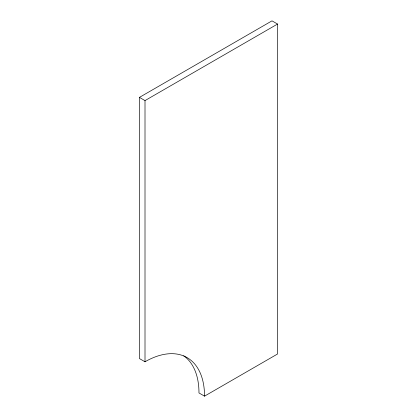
<?xml version="1.0" encoding="UTF-8"?>
<svg xmlns="http://www.w3.org/2000/svg" width="417" height="417" viewBox="0 0 417 417"><rect width="100%" height="100%" fill="white"/><g stroke="black" fill="none" stroke-linecap="round" stroke-linejoin="round"><path stroke-width="0.63" d="M204.533 396.15A84.182 48.607 -60 0 0 145.007 361.779L139.45 358.573L139.45 97.375L271.993 20.85L277.55 24.056L277.55 353.991L204.533 396.15L198.977 392.944A84.182 48.607 -60 0 0 183.683 355.774M139.45 97.375L145.007 100.586L277.55 24.056M145.007 100.586L145.007 361.779"/></g></svg>
